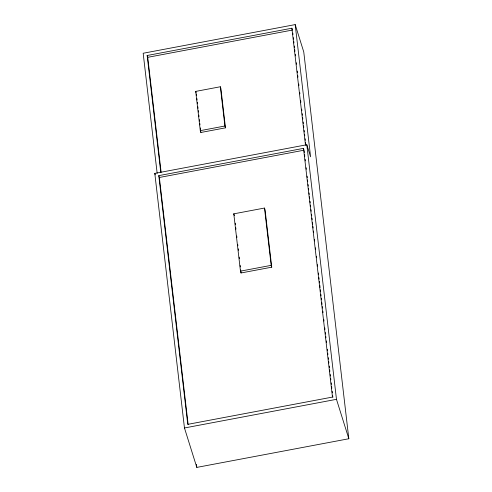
<?xml version="1.0" encoding="UTF-8"?>
<svg xmlns="http://www.w3.org/2000/svg" width="492" height="492" viewBox="0 0 492 492"><rect width="100%" height="100%" fill="white"/><g stroke="black" fill="none" stroke-linecap="round" stroke-linejoin="round"><path stroke-width="0.74" d="M295.188 24.6L310.587 156.788L306.811 144.74L154.796 173.393L184.463 427.978L196.812 467.4L348.828 438.747L303.767 51.98L295.188 24.6L143.172 53.253L157.157 173.282M147.157 55.504L291.879 28.222L292.451 30.049L147.729 57.324L147.157 55.504L160.804 172.587M195.711 91.401L220.336 86.758L220.908 88.585L225.477 127.834L200.859 132.477L200.287 130.651L195.711 91.401L196.093 92.619M200.287 130.651L224.905 126.014L225.477 127.834M303.509 148.369L332.487 397.075L187.766 424.35L158.787 175.644L303.509 148.369L303.89 149.58M158.787 175.644L159.359 177.471L304.081 150.189M233.792 213.835L264.493 208.048L265.065 209.869L271.744 267.181L241.043 272.968L240.471 271.141L233.792 213.835L234.364 215.656M240.471 271.141L271.172 265.354L271.744 267.181M184.463 427.978L336.473 399.326L348.828 438.747M154.796 173.393L155.238 174.808M306.811 144.74L336.473 399.326M292.808 33.093L292.98 34.612M293.337 37.65L293.515 39.175M293.779 41.457L293.958 42.976M294.308 46.014L294.487 47.539M294.751 49.815L294.929 51.34M295.286 54.378L295.464 55.897M296.258 62.742L296.436 64.261M297.236 71.106L297.414 72.625M297.765 75.67L297.943 77.189M298.742 84.034L298.915 85.553M299.714 92.391L299.892 93.917M300.692 100.755L300.864 102.281M301.664 109.119L301.842 110.639M302.193 113.683L302.371 115.202M302.635 117.483L302.814 119.002M303.17 122.047L303.349 123.566M303.613 125.847L303.792 127.366M304.142 130.411L304.32 131.93M304.585 134.211L304.763 135.73M305.12 138.775L305.298 140.294M305.563 142.575L305.741 144.095M291.879 28.222L305.52 145.312M304.167 150.952L304.345 152.483M304.61 154.771L304.788 156.296M305.145 159.347L305.323 160.872M306.122 167.741L306.301 169.266M307.1 176.13L307.279 177.655M307.543 179.943L307.721 181.468M308.078 184.525L308.256 186.05M308.521 188.338L308.699 189.863M309.056 192.913L309.234 194.438M309.499 196.726L309.677 198.258M310.034 201.308L310.212 202.833M310.477 205.121L310.655 206.646M311.012 209.697L311.19 211.222M311.547 214.278L311.725 215.803M311.99 218.091L312.168 219.617M312.525 222.667L312.703 224.192M312.967 226.48L313.146 228.011M313.502 231.062L313.681 232.587M314.48 239.45L314.659 240.975M315.458 247.845L315.636 249.37M316.436 256.234L316.614 257.759M317.414 264.628L317.592 266.154M318.392 273.017L318.57 274.548M318.921 277.599L319.099 279.124M319.369 281.412L319.548 282.937M319.812 285.225L320.077 287.512M320.347 289.806L320.526 291.332M320.876 294.382L321.055 295.907M321.325 298.195L321.504 299.72M321.854 302.771L322.032 304.302M322.303 306.59L322.481 308.115M322.832 311.165L323.01 312.691M323.81 319.56L323.988 321.085M324.788 327.949L324.966 329.474M325.323 332.524L325.501 334.05M325.766 336.344L325.944 337.869M326.301 340.919L326.479 342.444M327.278 349.308L327.457 350.839M327.721 353.127L327.9 354.652M328.256 357.702L328.435 359.228M328.699 361.515L328.877 363.041M329.234 366.097L329.412 367.622M329.677 369.91L329.855 371.435M330.212 374.486L330.39 376.011M330.655 378.299L330.833 379.83M331.19 382.881L331.368 384.406M331.633 386.694L331.811 388.219M332.168 391.269L332.346 392.794M332.703 395.851L332.881 397.376M264.493 208.048L271.172 265.354M220.336 86.758L224.905 126.014M235.244 223.196L235.422 224.709M235.773 227.722L235.945 229.229M236.738 236.019L236.91 237.525M237.704 244.315L237.882 245.822M238.233 248.835L238.405 250.348M239.198 257.132L239.37 258.638M240.164 265.428L240.342 266.935M240.693 269.948L241.043 272.968M196.37 93.978L196.548 95.491M196.898 98.511L197.077 100.017M197.341 102.281L197.513 103.794M197.864 106.813L198.042 108.32M198.307 110.589L198.485 112.096M198.836 115.116L199.008 116.629M199.365 119.642L199.537 121.155M199.801 123.418L199.98 124.931M200.33 127.951L200.502 129.458M200.681 130.97L200.859 132.477M196.462 464.35L196.812 467.4M147.729 57.324L161.112 172.132M159.359 177.471L188.159 424.651"/></g></svg>
